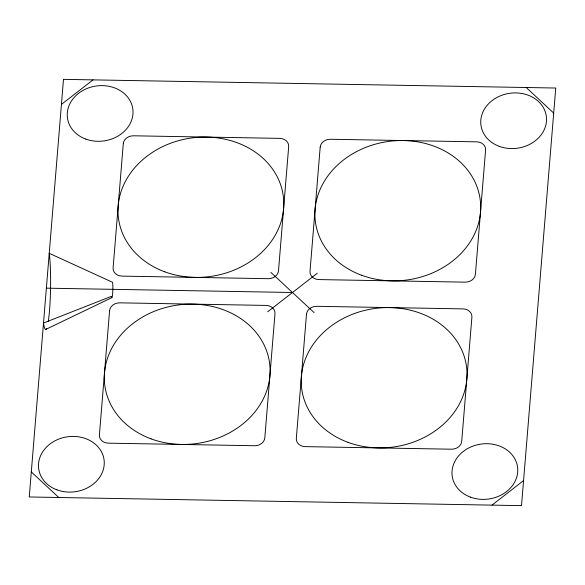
<?xml version="1.0" encoding="UTF-8"?>
<svg xmlns="http://www.w3.org/2000/svg" width="585" height="585" viewBox="0 0 585 585"><rect width="100%" height="100%" fill="white"/><g stroke="black" fill="none" stroke-linecap="round" stroke-linejoin="round"><path stroke-width="0.88" d="M61.432 104.408L93.022 79.874M267.681 311.776L317.319 273.224M491.978 505.126L523.568 480.592M111.867 297.633L45.703 329.457M46.369 288.164L292.5 292.5M526.215 87.509L553.695 113.088M270.906 272.405L314.094 312.595M31.305 471.912L58.785 497.491M48.248 321.589A41.308 4.19 -89 0 0 49.228 253.305L112.576 282.306A8.314 0.841 -89 0 1 112.634 293.78A8.314 0.841 -89 0 1 111.428 296.332L43.509 323.022A41.308 4.19 -89 0 0 46.573 328.477M63.487 79.355L29.25 496.972L521.513 505.645L555.75 88.028L63.487 79.355M109.585 310.745L99.413 434.918A9.565 8.044 -8.1 0 0 108.262 443.159L254.636 445.741A9.565 8.044 -8.1 0 0 264.815 437.829L274.987 313.662A9.565 8.044 -8.1 0 0 266.138 305.421L119.764 302.84A9.565 8.044 -8.1 0 0 109.585 310.745M123.281 143.698L113.102 267.871A9.565 8.044 -8.1 0 0 121.958 276.113L268.325 278.694A9.565 8.044 -8.1 0 0 278.504 270.782L288.683 146.616A9.565 8.044 -8.1 0 0 279.827 138.374L133.46 135.793A9.565 8.044 -8.1 0 0 123.281 143.698M306.496 314.218L296.317 438.384A9.565 8.044 -8.1 0 0 305.173 446.626L451.54 449.207A9.565 8.044 -8.1 0 0 461.719 441.302L471.898 317.128A9.565 8.044 -8.1 0 0 463.042 308.887L316.675 306.306A9.565 8.044 -8.1 0 0 306.496 314.218M320.185 147.171L310.013 271.338A9.565 8.044 -8.1 0 0 318.862 279.579L465.236 282.16A9.565 8.044 -8.1 0 0 475.415 274.255L485.587 150.082A9.565 8.044 -8.1 0 0 476.738 141.841L330.364 139.259A9.565 8.044 -8.1 0 0 320.185 147.171M348.031 442.348A83.143 69.886 -8.1 0 0 466.786 369.215A83.143 69.886 -8.1 0 0 337.508 321.706A83.143 69.886 -8.1 0 0 348.031 442.348M151.127 438.882A83.143 69.886 -8.1 0 0 269.875 365.749A83.143 69.886 -8.1 0 0 140.597 318.24A83.143 69.886 -8.1 0 0 151.127 438.882M164.816 271.835A83.143 69.886 -8.1 0 0 283.571 198.703A83.143 69.886 -8.1 0 0 154.294 151.193A83.143 69.886 -8.1 0 0 164.816 271.835M361.727 275.301A83.143 69.886 -8.1 0 0 480.475 202.169A83.143 69.886 -8.1 0 0 351.197 154.659A83.143 69.886 -8.1 0 0 361.727 275.301M499.312 146.374A32.994 27.736 -8.1 0 0 546.441 117.358A32.994 27.736 -8.1 0 0 495.137 98.499A32.994 27.736 -8.1 0 0 499.312 146.374M85.812 139.091A32.994 27.736 -8.1 0 0 132.934 110.068A32.994 27.736 -8.1 0 0 81.637 91.216A32.994 27.736 -8.1 0 0 85.812 139.091M470.559 497.177A32.994 27.736 -8.1 0 0 517.681 468.154A32.994 27.736 -8.1 0 0 466.384 449.302A32.994 27.736 -8.1 0 0 470.559 497.177M57.052 489.886A32.994 27.736 -8.1 0 0 104.181 460.863A32.994 27.736 -8.1 0 0 52.877 442.011A32.994 27.736 -8.1 0 0 57.052 489.886"/></g></svg>
